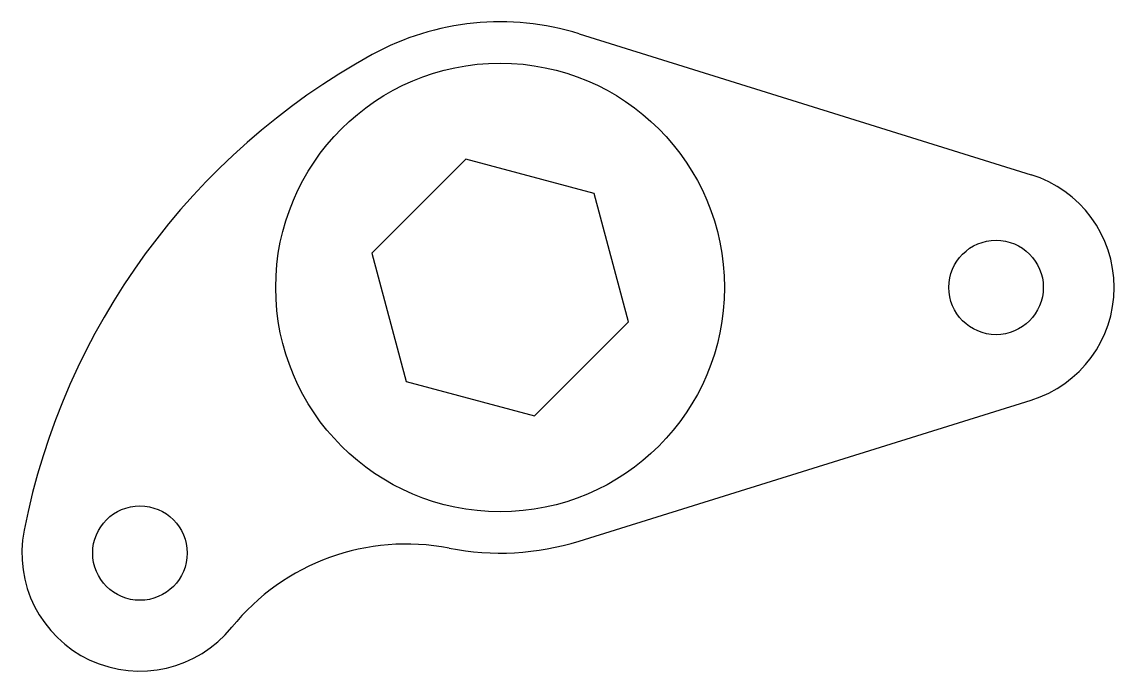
# Model space of a CAD drawing. Header units: metres. Extents: x 30 to 215, y 30 to 140.
import ezdxf

# ---------------------------------------------------------------- set-up
doc = ezdxf.new("R2010")
doc.units = ezdxf.units.M

msp = doc.modelspace()

# ---------------------------------------------------------------- linework, layer by layer
for p, q in [((124.39, 137.96), (200.95, 114.09)), ((124.39, 52.04), (200.95, 75.91))]:
    msp.add_line(p, q)
msp.add_lwpolyline([(105.18, 116.73), (89.27, 100.82), (95.09, 79.09), (116.82, 73.27), (132.73, 89.18), (126.91, 110.91)], close=True)
for centre, radius in [((111, 95), 38), ((195, 95), 8), ((50, 50), 8)]:
    msp.add_circle(centre, radius)
for centre, radius, start, end in [((111, 95), 45, 72.6853, 118.7783), ((146.14, 31.02), 118, 118.7783, 168.8305), ((195, 95), 20, 287.3147, 72.6853), ((50, 50), 20, 168.8305, 321.0469), ((111, 95), 45, 258.9588, 287.3147), ((95.1, 13.54), 38, 78.9588, 141.0469)]:
    msp.add_arc(centre, radius, start, end)

doc.saveas('drawing.dxf')
